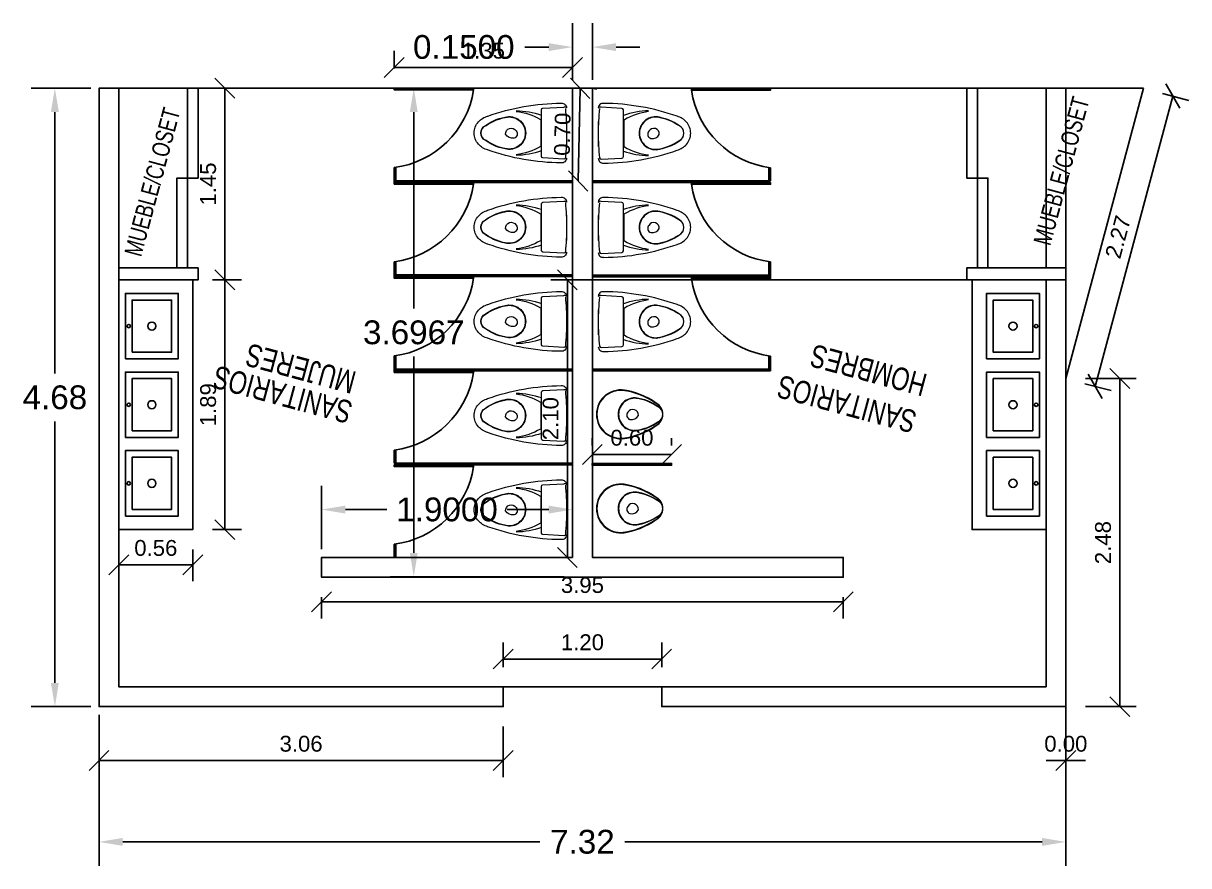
# Model space of a CAD drawing. Header units: millimetres. Extents: x 1263 to 3002, y 1308 to 2683.
# Drawn here: x 1488.47 to 1497.29, y 1356.81 to 1363.18 of the extents above; entities that cross this region are included whole.
import ezdxf
from ezdxf.lldxf.tags import DXFTag

# ---------------------------------------------------------------- set-up
doc = ezdxf.new("R2010")
doc.units = ezdxf.units.MM
doc.header["$PDMODE"] = 34
doc.layers.add('COTAS', color=202, linetype='Continuous', lineweight=0)
doc.layers.add('MOVILIARIO SANITARIO', color=142, linetype='Continuous', lineweight=0)
doc.styles.add('ARRAY BASE$0$STYLE1', font='swissc.ttf', dxfattribs={"width": 0.9})
doc.styles.get("Standard").update_dxf_attribs({"font": 'arial.ttf'})
tags = doc.linetypes.add('ARRAY BASE$0$CACHE', pattern=[0.24, 0.12, -0.12]).pattern_tags.tags
tags[6:7] = [DXFTag(74, 4), DXFTag(75, 0), DXFTag(340, '0'), DXFTag(46, 1.0), DXFTag(50, 0.0), DXFTag(44, 0.0), DXFTag(45, 0.0)]
tags[4:5] = [DXFTag(74, 4), DXFTag(75, 0), DXFTag(340, '0'), DXFTag(46, 1.0), DXFTag(50, 0.0), DXFTag(44, 0.0), DXFTag(45, 0.0)]
doc.dimstyles.new('metros anotativo', dxfattribs={"dimtxt": 0.12, "dimasz": 0.15, "dimexe": 0.125, "dimexo": 0.15, "dimgap": 0.0652, "dimtad": 1, "dimzin": 1, "dimdsep": 46, "dimtxsty": 'Standard', "dimblk": 'OBLIQUE', "dimcen": 0, "dimadec": 0, "dimazin": 0, "dimtfac": 1, "dimtix": 1, "dimtmove": 0, "dimatfit": 3, "dimfxl": 0.3, "dimarcsym": 0})
doc.dimstyles.get("Standard").update_dxf_attribs({"dimtxt": 0.18, "dimasz": 0.18, "dimexe": 0.18, "dimexo": 0.0625, "dimgap": 0.09, "dimtad": 0, "dimtih": 1, "dimtoh": 1, "dimdec": 4, "dimzin": 0, "dimdsep": 46, "dimtxsty": 'Standard', "dimcen": 0.09, "dimadec": 0, "dimazin": 0, "dimtfac": 1, "dimtdec": 4, "dimtofl": 0, "dimtmove": 0, "dimatfit": 3, "dimfxl": 1, "dimtolj": 1, "dimtzin": 0, "dimarcsym": 0})

# ---------------------------------------------------------------- blocks, each defined once
blk = doc.blocks.new('TAZA')
at = {"lineweight": 0}
for p, q in [((165.5389, 500.0497), (165.3809, 500.0579)), ((165.5498, 499.8612), (165.5498, 500.0382)), ((165.3598, 499.9512), (165.3598, 499.7615)), ((165.5544, 499.9576), (165.5544, 499.8612)), ((165.5499, 499.6842), (165.5498, 499.8612)), ((165.5544, 499.8612), (165.5545, 499.7647)), ((165.3809, 499.6644), (165.539, 499.6727))]:
    blk.add_line(p, q, dxfattribs=at)
for centre, radius, start, end in [((165.3966, 500.0509), 0.0368, 84.189, 180.01), ((165.374, 500.0433), 0.0161, 64.904, 152.06013), ((167.1924, 499.8617), 1.8326, 174.16613, 180.01759), ((165.3845, 498.3654), 1.7222, 70.56938, 89.47271), ((165.5383, 500.0382), 0.0115, 0.01, 87.01), ((165.7581, 499.382), 0.6489, 91.47367, 108.71939), ((165.7975, 499.5533), 0.4752, 96.78563, 120.29354), ((165.5613, 499.9577), 0.00691, 120.29354, 180.01), ((165.7939, 499.8612), 0.1243, 75.1531, 180.01), ((165.7939, 499.8612), 0.1216, 77.25801, 180.01), ((165.7526, 499.6042), 0.3843, 54.75384, 82.7148), ((165.7507, 499.5978), 0.3884, 55.83157, 81.76985), ((165.9139, 499.8421), 0.1537, 42.34763, 73.53768), ((165.9336, 499.8613), 0.1262, 0.01, 41.96988), ((167.1924, 499.8612), 1.8326, 180.00241, 185.85387), ((165.7939, 499.8612), 0.1243, 180.01, 284.8669), ((165.7939, 499.8612), 0.1216, 180.01, 282.76199), ((165.768, 499.8547), 0.034, 139.25036, 252.70004), ((165.7794, 499.8554), 0.0428, 355.25829, 149.96856), ((165.7695, 499.8814), 0.0602, 258.98417, 330.70607), ((165.9438, 499.8613), 0.0631, 0.01, 66.52644), ((165.9438, 499.8613), 0.0631, 293.49356, 0.01), ((165.9438, 499.8613), 0.0645, 0.01, 61.67657), ((165.9438, 499.8613), 0.0645, 298.34343, 0.01), ((165.9336, 499.8613), 0.1262, 318.05012, 0.01), ((165.5614, 499.7647), 0.00691, 180.01, 239.72646), ((165.7974, 500.1691), 0.4752, 239.72646, 263.23437), ((165.7525, 500.1182), 0.3843, 277.3052, 305.26616), ((165.7506, 500.1247), 0.3884, 278.25015, 304.18843), ((165.9138, 499.8804), 0.1537, 286.48232, 317.67237), ((165.3967, 499.6715), 0.0368, 180.01, 275.831), ((165.3804, 499.6754), 0.0111, 185.85387, 273.01), ((165.384, 501.3569), 1.7222, 270.54729, 289.45062), ((165.5383, 499.6842), 0.0115, 273.01, 0.01), ((165.7579, 500.3405), 0.6489, 251.30061, 268.54633)]:
    blk.add_arc(centre, radius, start, end, dxfattribs=at)
blk = doc.blocks.new('_Oblique')
at = {"color": 0, "linetype": 'ByBlock', "lineweight": -2}
blk.add_line((-0.5, -0.5), (0.5, 0.5), dxfattribs=at)
blk = doc.blocks.new('*D219')
at = {"layer": 'COTAS', "color": 0, "lineweight": -2, "ltscale": 2, "transparency": 16777216}
for p, q in [((1489.0419, 1357.8629), (1489.0419, 1357.48)), ((1492.1019, 1357.8629), (1492.1019, 1357.48)), ((1489.0419, 1357.605), (1492.1019, 1357.605))]:
    blk.add_line(p, q, dxfattribs=at)
at = {"layer": 'Defpoints', "color": 0, "ltscale": 2, "transparency": 16777216}
for p in [(1489.0419, 1358.0129), (1492.1019, 1358.0129), (1492.1019, 1357.605)]:
    blk.add_point(p, dxfattribs=at)
at = {"layer": 'COTAS', "color": 0, "lineweight": -2, "ltscale": 2, "transparency": 16777216, "xscale": 0.15, "yscale": 0.15, "zscale": 0.15, "rotation": 180}
blk.add_blockref('_Oblique', (1489.0419, 1357.605), dxfattribs=at)
at = {"layer": 'COTAS', "color": 0, "lineweight": -2, "ltscale": 2, "transparency": 16777216, "xscale": 0.15, "yscale": 0.15, "zscale": 0.15}
blk.add_blockref('_Oblique', (1492.1019, 1357.605), dxfattribs=at)
at = {"layer": 'COTAS', "color": 0, "ltscale": 2, "transparency": 16777216, "insert": (1490.5719, 1357.7315), "char_height": 0.12, "attachment_point": 5}
blk.add_mtext('3.06', dxfattribs=at)
blk = doc.blocks.new('*D250')
at = {"layer": 'COTAS', "color": 0, "lineweight": -2, "ltscale": 2, "transparency": 16777216}
for p, q in [((1492.1019, 1358.3129), (1492.1019, 1358.4979)), ((1493.3019, 1358.3129), (1493.3019, 1358.4979)), ((1492.1019, 1358.3729), (1493.3019, 1358.3729))]:
    blk.add_line(p, q, dxfattribs=at)
at = {"layer": 'Defpoints', "color": 0, "ltscale": 2, "transparency": 16777216}
for p in [(1493.3019, 1358.3729), (1492.1019, 1358.1629), (1493.3019, 1358.1629)]:
    blk.add_point(p, dxfattribs=at)
at = {"layer": 'COTAS', "color": 0, "lineweight": -2, "ltscale": 2, "transparency": 16777216, "xscale": 0.15, "yscale": 0.15, "zscale": 0.15, "rotation": 180}
blk.add_blockref('_Oblique', (1492.1019, 1358.3729), dxfattribs=at)
at = {"layer": 'COTAS', "color": 0, "lineweight": -2, "ltscale": 2, "transparency": 16777216, "xscale": 0.15, "yscale": 0.15, "zscale": 0.15}
blk.add_blockref('_Oblique', (1493.3019, 1358.3729), dxfattribs=at)
at = {"layer": 'COTAS', "color": 0, "ltscale": 2, "transparency": 16777216, "insert": (1492.7019, 1358.4994), "char_height": 0.12, "attachment_point": 5}
blk.add_mtext('1.20', dxfattribs=at)
blk = doc.blocks.new('*D253')
at = {"layer": 'COTAS', "color": 0, "lineweight": -2, "ltscale": 2, "transparency": 16777216}
for p, q in [((1496.3619, 1360.3459), (1496.3619, 1357.48)), ((1496.3619, 1357.8629), (1496.3619, 1357.48)), ((1496.3619, 1357.605), (1496.2119, 1357.605)), ((1496.3619, 1357.605), (1496.5119, 1357.605))]:
    blk.add_line(p, q, dxfattribs=at)
at = {"layer": 'Defpoints', "color": 0, "ltscale": 2, "transparency": 16777216}
for p in [(1496.3619, 1360.4959), (1496.3619, 1358.0129), (1496.3619, 1357.605)]:
    blk.add_point(p, dxfattribs=at)
at = {"layer": 'COTAS', "color": 0, "lineweight": -2, "ltscale": 2, "transparency": 16777216, "xscale": 0.15, "yscale": 0.15, "zscale": 0.15}
blk.add_blockref('_Oblique', (1496.3619, 1357.605), dxfattribs=at)
at = {"layer": 'COTAS', "color": 0, "lineweight": -2, "ltscale": 2, "transparency": 16777216, "xscale": 0.15, "yscale": 0.15, "zscale": 0.15, "rotation": 180}
blk.add_blockref('_Oblique', (1496.3619, 1357.605), dxfattribs=at)
at = {"layer": 'COTAS', "color": 0, "ltscale": 2, "transparency": 16777216, "insert": (1496.3619, 1357.7315), "char_height": 0.12, "attachment_point": 5}
blk.add_mtext('0.00', dxfattribs=at)
blk = doc.blocks.new('*D255')
at = {"layer": 'COTAS', "color": 0, "lineweight": -2, "ltscale": 2, "transparency": 16777216}
for p, q in [((1496.5119, 1360.4959), (1496.8955, 1360.4959)), ((1496.7705, 1358.0129), (1496.7705, 1360.4959)), ((1496.5119, 1358.0129), (1496.8955, 1358.0129))]:
    blk.add_line(p, q, dxfattribs=at)
at = {"layer": 'Defpoints', "color": 0, "ltscale": 2, "transparency": 16777216}
for p in [(1496.3619, 1360.4959), (1496.7705, 1360.4959), (1496.3619, 1358.0129)]:
    blk.add_point(p, dxfattribs=at)
at = {"layer": 'COTAS', "color": 0, "lineweight": -2, "ltscale": 2, "transparency": 16777216, "xscale": 0.15, "yscale": 0.15, "zscale": 0.15}
for p, rotation in [((1496.7705, 1360.4959), 90), ((1496.7705, 1358.0129), 270)]:
    blk.add_blockref('_Oblique', p, dxfattribs=dict(at, rotation=rotation))
at = {"layer": 'COTAS', "color": 0, "ltscale": 2, "transparency": 16777216, "insert": (1496.644, 1359.2544), "char_height": 0.12, "attachment_point": 5, "rotation": 90}
blk.add_mtext('2.48', dxfattribs=at)
blk = doc.blocks.new('*D254')
at = {"layer": 'COTAS', "color": 0, "lineweight": -2, "ltscale": 2, "transparency": 16777216}
for p, q in [((1496.0619, 1361.2427), (1492.4627, 1361.2427)), ((1492.5877, 1359.1421), (1492.5877, 1361.2427)), ((1492.4769, 1359.1421), (1492.4627, 1359.1421))]:
    blk.add_line(p, q, dxfattribs=at)
at = {"layer": 'Defpoints', "color": 0, "ltscale": 2, "transparency": 16777216}
for p in [(1492.5877, 1361.2427), (1496.2119, 1361.2427), (1492.6269, 1359.1421)]:
    blk.add_point(p, dxfattribs=at)
at = {"layer": 'COTAS', "color": 0, "lineweight": -2, "ltscale": 2, "transparency": 16777216, "xscale": 0.15, "yscale": 0.15, "zscale": 0.15}
for p, rotation in [((1492.5877, 1361.2427), 90), ((1492.5877, 1359.1421), 270)]:
    blk.add_blockref('_Oblique', p, dxfattribs=dict(at, rotation=rotation))
at = {"layer": 'COTAS', "color": 0, "ltscale": 2, "transparency": 16777216, "insert": (1492.4613, 1360.1924), "char_height": 0.12, "attachment_point": 5, "rotation": 90}
blk.add_mtext('2.10', dxfattribs=at)
blk = doc.blocks.new('*D256')
at = {"layer": 'COTAS', "color": 0, "lineweight": -2, "ltscale": 2, "transparency": 16777216}
for p, q in [((1496.5842, 1360.4365), (1497.1713, 1362.6335)), ((1497.0939, 1362.6542), (1497.292, 1362.6012)), ((1496.5068, 1360.4571), (1496.705, 1360.4042))]:
    blk.add_line(p, q, dxfattribs=at)
at = {"layer": 'Defpoints', "color": 0, "ltscale": 2, "transparency": 16777216}
for p in [(1496.9489, 1362.6929), (1497.1713, 1362.6335), (1496.3619, 1360.4959)]:
    blk.add_point(p, dxfattribs=at)
at = {"layer": 'COTAS', "color": 0, "lineweight": -2, "ltscale": 2, "transparency": 16777216, "xscale": 0.15, "yscale": 0.15, "zscale": 0.15}
for p, rotation in [((1497.1713, 1362.6335), 75.0399999999953), ((1496.5842, 1360.4365), 255.0399999999953)]:
    blk.add_blockref('_Oblique', p, dxfattribs=dict(at, rotation=rotation))
at = {"layer": 'COTAS', "color": 0, "ltscale": 2, "transparency": 16777216, "insert": (1496.7566, 1361.5674), "char_height": 0.12, "attachment_point": 5, "rotation": 75.04}
blk.add_mtext('2.27', dxfattribs=at)
blk = doc.blocks.new('*D251')
at = {"color": 0, "lineweight": -2, "transparency": 16777216}
for p, q in [((1488.9794, 1362.6929), (1488.5276, 1362.6929)), ((1488.7076, 1362.5129), (1488.7076, 1360.5348)), ((1488.7076, 1358.1929), (1488.7076, 1360.171)), ((1488.9794, 1358.0129), (1488.5276, 1358.0129))]:
    blk.add_line(p, q, dxfattribs=at)
at = {"color": 0, "transparency": 16777216}
for points in [[(1488.6776, 1362.5129), (1488.7376, 1362.5129), (1488.7076, 1362.6929)], [(1488.6776, 1358.1929), (1488.7376, 1358.1929), (1488.7076, 1358.0129)]]:
    blk.add_solid(points, dxfattribs=at)
at = {"layer": 'Defpoints', "color": 0, "transparency": 16777216}
for p in [(1488.7076, 1362.6929), (1489.0419, 1362.6929), (1489.0419, 1358.0129)]:
    blk.add_point(p, dxfattribs=at)
at = {"color": 0, "transparency": 16777216, "insert": (1488.7076, 1360.3529), "char_height": 0.18, "attachment_point": 5}
blk.add_mtext('\\A1;4.68', dxfattribs=at)
blk = doc.blocks.new('*D252')
at = {"layer": 'COTAS', "color": 0, "lineweight": -2, "ltscale": 2, "transparency": 16777216}
for p, q in [((1490.7269, 1358.8421), (1490.7269, 1358.681)), ((1494.6769, 1358.806), (1490.7269, 1358.806)), ((1494.6769, 1358.8421), (1494.6769, 1358.681))]:
    blk.add_line(p, q, dxfattribs=at)
at = {"layer": 'Defpoints', "color": 0, "ltscale": 2, "transparency": 16777216}
for p in [(1490.7269, 1358.9921), (1494.6769, 1358.9921), (1490.7269, 1358.806)]:
    blk.add_point(p, dxfattribs=at)
at = {"layer": 'COTAS', "color": 0, "lineweight": -2, "ltscale": 2, "transparency": 16777216, "xscale": 0.15, "yscale": 0.15, "zscale": 0.15, "rotation": 180}
blk.add_blockref('_Oblique', (1490.7269, 1358.806), dxfattribs=at)
at = {"layer": 'COTAS', "color": 0, "lineweight": -2, "ltscale": 2, "transparency": 16777216, "xscale": 0.15, "yscale": 0.15, "zscale": 0.15}
blk.add_blockref('_Oblique', (1494.6769, 1358.806), dxfattribs=at)
at = {"layer": 'COTAS', "color": 0, "ltscale": 2, "transparency": 16777216, "insert": (1492.7019, 1358.9325), "char_height": 0.12, "attachment_point": 5}
blk.add_mtext('3.95', dxfattribs=at)
blk = doc.blocks.new('*D258')
at = {"layer": 'COTAS', "color": 0, "lineweight": -2, "ltscale": 2, "transparency": 16777216}
for p, q in [((1491.2769, 1362.8429), (1491.2769, 1362.9747)), ((1492.6269, 1362.8429), (1492.6269, 1362.9747)), ((1491.2769, 1362.8497), (1492.6269, 1362.8497))]:
    blk.add_line(p, q, dxfattribs=at)
at = {"layer": 'Defpoints', "color": 0, "ltscale": 2, "transparency": 16777216}
for p in [(1492.6269, 1362.8497), (1491.2769, 1362.6929), (1492.6269, 1362.6929)]:
    blk.add_point(p, dxfattribs=at)
at = {"layer": 'COTAS', "color": 0, "lineweight": -2, "ltscale": 2, "transparency": 16777216, "xscale": 0.15, "yscale": 0.15, "zscale": 0.15, "rotation": 180}
blk.add_blockref('_Oblique', (1491.2769, 1362.8497), dxfattribs=at)
at = {"layer": 'COTAS', "color": 0, "lineweight": -2, "ltscale": 2, "transparency": 16777216, "xscale": 0.15, "yscale": 0.15, "zscale": 0.15}
blk.add_blockref('_Oblique', (1492.6269, 1362.8497), dxfattribs=at)
at = {"layer": 'COTAS', "color": 0, "ltscale": 2, "transparency": 16777216, "insert": (1491.9519, 1362.9762), "char_height": 0.12, "attachment_point": 5}
blk.add_mtext('1.35', dxfattribs=at)
blk = doc.blocks.new('*D257')
at = {"layer": 'COTAS', "color": 0, "lineweight": -2, "ltscale": 2, "transparency": 16777216}
for p, q in [((1492.6689, 1361.9919), (1492.6849, 1362.6919)), ((1492.7929, 1362.6895), (1492.8099, 1362.6891)), ((1492.7769, 1361.9895), (1492.7939, 1361.9891))]:
    blk.add_line(p, q, dxfattribs=at)
at = {"layer": 'Defpoints', "color": 0, "ltscale": 2, "transparency": 16777216}
for p in [(1492.6429, 1362.6929), (1492.6849, 1362.6919), (1492.6269, 1361.9929)]:
    blk.add_point(p, dxfattribs=at)
at = {"layer": 'COTAS', "color": 0, "lineweight": -2, "ltscale": 2, "transparency": 16777216, "xscale": 0.15, "yscale": 0.15, "zscale": 0.15}
for p, rotation in [((1492.6849, 1362.6919), 88.69061018058285), ((1492.6689, 1361.9919), 268.6906101805828)]:
    blk.add_blockref('_Oblique', p, dxfattribs=dict(at, rotation=rotation))
at = {"layer": 'COTAS', "color": 0, "ltscale": 2, "transparency": 16777216, "insert": (1492.5505, 1362.3448), "char_height": 0.12, "attachment_point": 5, "rotation": 88.69061}
blk.add_mtext('0.70', dxfattribs=at)
blk = doc.blocks.new('*D260')
at = {"layer": 'COTAS', "color": 0, "lineweight": -2, "ltscale": 2, "transparency": 16777216}
for p, q in [((1489.9019, 1361.2427), (1490.1199, 1361.2427)), ((1489.9949, 1359.3527), (1489.9949, 1361.2427)), ((1489.9019, 1359.3527), (1490.1199, 1359.3527))]:
    blk.add_line(p, q, dxfattribs=at)
at = {"layer": 'Defpoints', "color": 0, "ltscale": 2, "transparency": 16777216}
for p in [(1489.7519, 1361.2427), (1489.9949, 1361.2427), (1489.7519, 1359.3527)]:
    blk.add_point(p, dxfattribs=at)
at = {"layer": 'COTAS', "color": 0, "lineweight": -2, "ltscale": 2, "transparency": 16777216, "xscale": 0.15, "yscale": 0.15, "zscale": 0.15}
for p, rotation in [((1489.9949, 1361.2427), 90), ((1489.9949, 1359.3527), 270)]:
    blk.add_blockref('_Oblique', p, dxfattribs=dict(at, rotation=rotation))
at = {"layer": 'COTAS', "color": 0, "ltscale": 2, "transparency": 16777216, "insert": (1489.8684, 1360.2977), "char_height": 0.12, "attachment_point": 5, "rotation": 90}
blk.add_mtext('1.89', dxfattribs=at)
blk = doc.blocks.new('*D259')
at = {"layer": 'COTAS', "color": 0, "lineweight": -2, "ltscale": 2, "transparency": 16777216}
for p, q in [((1489.1919, 1359.2027), (1489.1919, 1358.9617)), ((1489.7519, 1359.2027), (1489.7519, 1358.9617)), ((1489.1919, 1359.0867), (1489.7519, 1359.0867))]:
    blk.add_line(p, q, dxfattribs=at)
at = {"layer": 'Defpoints', "color": 0, "ltscale": 2, "transparency": 16777216}
for p in [(1489.1919, 1359.3527), (1489.7519, 1359.3527), (1489.7519, 1359.0867)]:
    blk.add_point(p, dxfattribs=at)
at = {"layer": 'COTAS', "color": 0, "lineweight": -2, "ltscale": 2, "transparency": 16777216, "xscale": 0.15, "yscale": 0.15, "zscale": 0.15, "rotation": 180}
blk.add_blockref('_Oblique', (1489.1919, 1359.0867), dxfattribs=at)
at = {"layer": 'COTAS', "color": 0, "lineweight": -2, "ltscale": 2, "transparency": 16777216, "xscale": 0.15, "yscale": 0.15, "zscale": 0.15}
blk.add_blockref('_Oblique', (1489.7519, 1359.0867), dxfattribs=at)
at = {"layer": 'COTAS', "color": 0, "ltscale": 2, "transparency": 16777216, "insert": (1489.4719, 1359.2132), "char_height": 0.12, "attachment_point": 5}
blk.add_mtext('0.56', dxfattribs=at)
blk = doc.blocks.new('*D261')
at = {"layer": 'COTAS', "color": 0, "lineweight": -2, "ltscale": 2, "transparency": 16777216}
for p, q in [((1489.9419, 1362.6929), (1490.1199, 1362.6929)), ((1489.9949, 1361.2427), (1489.9949, 1362.6929)), ((1489.9419, 1361.2427), (1490.1199, 1361.2427))]:
    blk.add_line(p, q, dxfattribs=at)
at = {"layer": 'Defpoints', "color": 0, "ltscale": 2, "transparency": 16777216}
for p in [(1489.7919, 1362.6929), (1489.9949, 1362.6929), (1489.7919, 1361.2427)]:
    blk.add_point(p, dxfattribs=at)
at = {"layer": 'COTAS', "color": 0, "lineweight": -2, "ltscale": 2, "transparency": 16777216, "xscale": 0.15, "yscale": 0.15, "zscale": 0.15}
for p, rotation in [((1489.9949, 1362.6929), 90), ((1489.9949, 1361.2427), 270)]:
    blk.add_blockref('_Oblique', p, dxfattribs=dict(at, rotation=rotation))
at = {"layer": 'COTAS', "color": 0, "ltscale": 2, "transparency": 16777216, "insert": (1489.8684, 1361.9678), "char_height": 0.12, "attachment_point": 5, "rotation": 90}
blk.add_mtext('1.45', dxfattribs=at)
blk = doc.blocks.new('*D262')
at = {"layer": 'COTAS', "color": 0, "lineweight": -2, "ltscale": 2, "transparency": 16777216}
for p, q in [((1492.7768, 1359.9904), (1492.7768, 1360.0459)), ((1493.3768, 1359.9904), (1493.3768, 1360.0459)), ((1493.3768, 1359.9209), (1492.7768, 1359.9209))]:
    blk.add_line(p, q, dxfattribs=at)
at = {"layer": 'Defpoints', "color": 0, "ltscale": 2, "transparency": 16777216}
for p in [(1492.7768, 1359.9209), (1492.7768, 1359.8404), (1493.3768, 1359.8404)]:
    blk.add_point(p, dxfattribs=at)
at = {"layer": 'COTAS', "color": 0, "lineweight": -2, "ltscale": 2, "transparency": 16777216, "xscale": 0.15, "yscale": 0.15, "zscale": 0.15, "rotation": 180}
blk.add_blockref('_Oblique', (1492.7768, 1359.9209), dxfattribs=at)
at = {"layer": 'COTAS', "color": 0, "lineweight": -2, "ltscale": 2, "transparency": 16777216, "xscale": 0.15, "yscale": 0.15, "zscale": 0.15}
blk.add_blockref('_Oblique', (1493.3768, 1359.9209), dxfattribs=at)
at = {"layer": 'COTAS', "color": 0, "ltscale": 2, "transparency": 16777216, "insert": (1493.0768, 1360.0473), "char_height": 0.12, "attachment_point": 5}
blk.add_mtext('0.60', dxfattribs=at)
blk = doc.blocks.new('*D263')
at = {"color": 0, "lineweight": -2, "transparency": 16777216}
for p, q in [((1489.0419, 1357.9504), (1489.0419, 1356.8094)), ((1496.3619, 1357.9504), (1496.3619, 1356.8094)), ((1489.2219, 1356.9894), (1492.3798, 1356.9894)), ((1496.1819, 1356.9894), (1493.024, 1356.9894))]:
    blk.add_line(p, q, dxfattribs=at)
at = {"color": 0, "transparency": 16777216}
for points in [[(1489.2219, 1357.0194), (1489.2219, 1356.9594), (1489.0419, 1356.9894)], [(1496.1819, 1357.0194), (1496.1819, 1356.9594), (1496.3619, 1356.9894)]]:
    blk.add_solid(points, dxfattribs=at)
at = {"layer": 'Defpoints', "color": 0, "transparency": 16777216}
for p in [(1489.0419, 1358.0129), (1496.3619, 1358.0129), (1496.3619, 1356.9894)]:
    blk.add_point(p, dxfattribs=at)
at = {"color": 0, "transparency": 16777216, "insert": (1492.7019, 1356.9894), "char_height": 0.18, "attachment_point": 5}
blk.add_mtext('\\A1;7.32', dxfattribs=at)
blk = doc.blocks.new('*D301')
at = {"color": 0, "lineweight": -2, "transparency": 16777216}
for p, q in [((1490.7269, 1359.2046), (1490.7269, 1359.6843)), ((1492.6269, 1359.2046), (1492.6269, 1359.6843)), ((1490.9069, 1359.5043), (1491.2221, 1359.5043)), ((1492.4469, 1359.5043), (1492.1318, 1359.5043))]:
    blk.add_line(p, q, dxfattribs=at)
at = {"color": 0, "transparency": 16777216}
for points in [[(1490.9069, 1359.5343), (1490.9069, 1359.4743), (1490.7269, 1359.5043)], [(1492.4469, 1359.5343), (1492.4469, 1359.4743), (1492.6269, 1359.5043)]]:
    blk.add_solid(points, dxfattribs=at)
at = {"layer": 'Defpoints', "color": 0, "transparency": 16777216}
for p in [(1492.6269, 1359.5043), (1490.7269, 1359.1421), (1492.6269, 1359.1421)]:
    blk.add_point(p, dxfattribs=at)
at = {"color": 0, "transparency": 16777216, "insert": (1491.6769, 1359.5043), "char_height": 0.18, "attachment_point": 5}
blk.add_mtext('\\A1;1.9000', dxfattribs=at)
blk = doc.blocks.new('*D302')
at = {"color": 0, "lineweight": -2, "transparency": 16777216}
for p, q in [((1492.6269, 1362.7554), (1492.6269, 1363.1842)), ((1492.7769, 1362.7554), (1492.7769, 1363.1842)), ((1492.4469, 1363.0042), (1492.2669, 1363.0042)), ((1492.9569, 1363.0042), (1493.1369, 1363.0042))]:
    blk.add_line(p, q, dxfattribs=at)
at = {"color": 0, "transparency": 16777216}
for points in [[(1492.4469, 1363.0342), (1492.4469, 1362.9742), (1492.6269, 1363.0042)], [(1492.9569, 1363.0342), (1492.9569, 1362.9742), (1492.7769, 1363.0042)]]:
    blk.add_solid(points, dxfattribs=at)
at = {"layer": 'Defpoints', "color": 0, "transparency": 16777216}
for p in [(1492.6269, 1363.0042), (1492.6269, 1362.6929), (1492.7769, 1362.6929)]:
    blk.add_point(p, dxfattribs=at)
at = {"color": 0, "transparency": 16777216, "insert": (1491.8036, 1363.0042), "char_height": 0.18, "attachment_point": 5}
blk.add_mtext('\\A1;0.1500', dxfattribs=at)
blk = doc.blocks.new('*D305')
at = {"color": 0, "lineweight": -2, "transparency": 16777216}
for p, q in [((1492.5644, 1362.6929), (1491.2451, 1362.6929)), ((1491.4251, 1362.5129), (1491.4251, 1361.0265)), ((1491.4251, 1359.1761), (1491.4251, 1360.6625)), ((1492.5644, 1358.9961), (1491.2451, 1358.9961))]:
    blk.add_line(p, q, dxfattribs=at)
at = {"color": 0, "transparency": 16777216}
for points in [[(1491.3951, 1362.5129), (1491.4551, 1362.5129), (1491.4251, 1362.6929)], [(1491.3951, 1359.1761), (1491.4551, 1359.1761), (1491.4251, 1358.9961)]]:
    blk.add_solid(points, dxfattribs=at)
at = {"layer": 'Defpoints', "color": 0, "transparency": 16777216}
for p in [(1492.6269, 1362.6929), (1491.4251, 1358.9961), (1492.6269, 1358.9961)]:
    blk.add_point(p, dxfattribs=at)
at = {"color": 0, "transparency": 16777216, "insert": (1491.4251, 1360.8445), "char_height": 0.18, "attachment_point": 5}
blk.add_mtext('\\A1;3.6967', dxfattribs=at)

msp = doc.modelspace()

# ---------------------------------------------------------------- linework, layer by layer
for p, q in [((1489.1919, 1361.33272), (1489.1919, 1362.69288)), ((1492.6269, 1362.69288), (1491.2769, 1362.69288)), ((1496.3619, 1360.49587), (1496.94895, 1362.69288)), ((1496.3619, 1362.69288), (1496.94895, 1362.69288)), ((1491.2769, 1362.09288), (1491.2769, 1361.99288)), ((1491.2769, 1362.09288), (1491.2896, 1362.09288)), ((1491.2896, 1362.09288), (1491.2896, 1361.99288)), ((1494.12681, 1362.09118), (1494.11411, 1362.09118)), ((1494.11411, 1362.09118), (1494.11411, 1361.99118)), ((1494.12681, 1362.09118), (1494.12681, 1361.99118)), ((1491.2769, 1361.99288), (1492.6269, 1361.99288)), ((1491.2769, 1361.99288), (1491.2769, 1361.98018)), ((1491.2769, 1361.98018), (1492.6269, 1361.98018)), ((1492.6269, 1361.98018), (1491.2769, 1361.98018)), ((1494.12681, 1361.99118), (1492.77681, 1361.99118)), ((1494.12681, 1361.97848), (1492.77681, 1361.97848)), ((1491.2769, 1361.38018), (1491.2769, 1361.28018)), ((1491.2769, 1361.38018), (1491.2896, 1361.38018)), ((1491.2896, 1361.38018), (1491.2896, 1361.28018)), ((1494.12681, 1361.37848), (1494.11411, 1361.37848)), ((1494.11411, 1361.37848), (1494.11411, 1361.27848)), ((1494.12681, 1361.37848), (1494.12681, 1361.27848)), ((1491.2769, 1361.28018), (1492.6269, 1361.28018)), ((1491.2769, 1361.28018), (1491.2769, 1361.26748)), ((1494.12681, 1361.27848), (1492.77681, 1361.27848)), ((1494.12681, 1361.27848), (1494.12681, 1361.26578)), ((1491.2769, 1361.26748), (1492.6269, 1361.26748)), ((1492.6269, 1361.26748), (1491.2769, 1361.26748)), ((1494.12681, 1361.26578), (1492.77681, 1361.26578)), ((1491.2769, 1360.66748), (1491.2769, 1360.56748)), ((1491.2769, 1360.66748), (1491.2896, 1360.66748)), ((1491.2896, 1360.66748), (1491.2896, 1360.56748)), ((1494.12681, 1360.66578), (1494.11411, 1360.66578)), ((1494.11411, 1360.66578), (1494.11411, 1360.56578)), ((1494.12681, 1360.66578), (1494.12681, 1360.56578)), ((1491.2769, 1360.56748), (1492.6269, 1360.56748)), ((1491.2769, 1360.56748), (1491.2769, 1360.55478)), ((1494.12681, 1360.56578), (1492.77681, 1360.56578)), ((1494.12681, 1360.56578), (1494.12681, 1360.55308)), ((1491.2769, 1360.55478), (1492.6269, 1360.55478)), ((1492.6269, 1360.55478), (1491.2769, 1360.55478)), ((1494.12681, 1360.55308), (1492.77681, 1360.55308)), ((1491.2769, 1359.95478), (1491.2769, 1359.85478)), ((1491.2769, 1359.95478), (1491.2896, 1359.95478)), ((1491.2896, 1359.95478), (1491.2896, 1359.85478)), ((1491.2769, 1359.85478), (1492.6269, 1359.85478)), ((1491.2769, 1359.84208), (1492.6269, 1359.84208)), ((1492.6269, 1359.84208), (1491.2769, 1359.84208)), ((1489.1919, 1359.35272), (1489.2419, 1359.35272)), ((1496.2119, 1359.35272), (1496.1619, 1359.35272)), ((1491.2769, 1359.24208), (1491.2769, 1359.14208)), ((1491.2769, 1359.24208), (1491.2896, 1359.24208)), ((1491.2896, 1359.24208), (1491.2896, 1359.14208)), ((1492.10193, 1358.16288), (1493.30193, 1358.16288))]:
    msp.add_line(p, q)
at = {"linetype": 'ARRAY BASE$0$CACHE'}
for p, q in [((1496.2119, 1361.33272), (1496.2119, 1362.69288)), ((1496.3619, 1361.33272), (1496.3619, 1362.69288))]:
    msp.add_line(p, q, dxfattribs=at)
for points in [[(1489.1919, 1362.69288), (1489.1919, 1358.16288), (1492.10193, 1358.16288), (1492.1019, 1358.01288), (1489.0419, 1358.01288), (1489.0419, 1362.69288), (1496.3619, 1362.69288)], [(1489.7119, 1362.69288), (1489.7119, 1361.33272), (1489.6319, 1361.33272), (1489.6319, 1362.0128), (1489.7919, 1362.0128), (1489.7919, 1362.69288)], [(1495.6919, 1362.69288), (1495.6919, 1361.33272), (1495.7719, 1361.33272), (1495.7719, 1362.0128), (1495.6119, 1362.0128), (1495.6119, 1362.69288)], [(1489.1919, 1361.24272), (1489.7919, 1361.24272), (1489.7919, 1361.33272), (1489.1919, 1361.33272)], [(1496.3619, 1361.24272), (1495.6119, 1361.24272), (1495.6119, 1361.33272), (1496.3619, 1361.33272)], [(1496.3619, 1361.33272), (1496.3619, 1358.01288), (1496.2119, 1358.01288)], [(1489.1919, 1361.24272), (1489.7519, 1361.24272), (1489.7519, 1359.35272), (1489.1919, 1359.35272), (1489.1919, 1361.24272)], [(1496.3619, 1360.49587), (1496.3619, 1358.01288), (1493.3019, 1358.01288), (1493.30193, 1358.16288), (1496.2119, 1358.16288), (1496.2119, 1361.24272)], [(1496.2119, 1361.24272), (1495.6519, 1361.24272), (1495.6519, 1359.35272), (1496.2119, 1359.35272), (1496.2119, 1361.24272)], [(1489.2419, 1360.64522), (1489.2419, 1361.14022), (1489.6419, 1361.14022), (1489.6419, 1360.64522), (1489.2419, 1360.64522)], [(1496.1619, 1360.64522), (1496.1619, 1361.14022), (1495.7619, 1361.14022), (1495.7619, 1360.64522), (1496.1619, 1360.64522)], [(1489.2419, 1360.05022), (1489.2419, 1360.54522), (1489.6419, 1360.54522), (1489.6419, 1360.05022), (1489.2419, 1360.05022)], [(1496.1619, 1360.05022), (1496.1619, 1360.54522), (1495.7619, 1360.54522), (1495.7619, 1360.05022), (1496.1619, 1360.05022)], [(1489.2419, 1359.45522), (1489.2419, 1359.95022), (1489.6419, 1359.95022), (1489.6419, 1359.45522), (1489.2419, 1359.45522)], [(1496.1619, 1359.45522), (1496.1619, 1359.95022), (1495.7619, 1359.95022), (1495.7619, 1359.45522), (1496.1619, 1359.45522)], [(1492.77681, 1359.85308), (1493.37681, 1359.85308), (1493.37681, 1359.84038), (1492.77681, 1359.84038), (1492.77681, 1359.85308)]]:
    msp.add_lwpolyline(points)
for points in [[(1492.6269, 1359.14208), (1490.7269, 1359.14208), (1490.7269, 1358.9921), (1494.6769, 1358.9921), (1494.6769, 1359.14208), (1492.7769, 1359.14208), (1492.7769, 1362.69288), (1492.6269, 1362.69288)], [(1491.2769, 1362.69288), (1491.8769, 1362.69288), (1491.8769, 1362.68018), (1491.2769, 1362.68018)], [(1494.12681, 1362.69118), (1493.52681, 1362.69118), (1493.52681, 1362.67848), (1494.12681, 1362.67848)], [(1491.2769, 1361.98018), (1491.8769, 1361.98018), (1491.8769, 1361.96748), (1491.2769, 1361.96748)], [(1494.12681, 1361.97848), (1493.52681, 1361.97848), (1493.52681, 1361.96578), (1494.12681, 1361.96578)], [(1491.2769, 1361.26748), (1491.8769, 1361.26748), (1491.8769, 1361.25478), (1491.2769, 1361.25478)], [(1494.12681, 1361.26578), (1493.52681, 1361.26578), (1493.52681, 1361.25308), (1494.12681, 1361.25308)], [(1489.2919, 1360.69522), (1489.2919, 1361.09022), (1489.5919, 1361.09022), (1489.5919, 1360.69522)], [(1496.1119, 1360.69522), (1496.1119, 1361.09022), (1495.8119, 1361.09022), (1495.8119, 1360.69522)], [(1489.2919, 1360.10022), (1489.2919, 1360.49522), (1489.5919, 1360.49522), (1489.5919, 1360.10022)], [(1491.2769, 1360.55478), (1491.8769, 1360.55478), (1491.8769, 1360.54208), (1491.2769, 1360.54208)], [(1496.1119, 1360.10022), (1496.1119, 1360.49522), (1495.8119, 1360.49522), (1495.8119, 1360.10022)], [(1489.2919, 1359.50522), (1489.2919, 1359.90022), (1489.5919, 1359.90022), (1489.5919, 1359.50522)], [(1496.1119, 1359.50522), (1496.1119, 1359.90022), (1495.8119, 1359.90022), (1495.8119, 1359.50522)], [(1491.2769, 1359.84208), (1491.8769, 1359.84208), (1491.8769, 1359.82938), (1491.2769, 1359.82938)]]:
    msp.add_lwpolyline(points, close=True)
for centre, radius in [((1489.4419, 1360.89272), 0.03071), ((1495.9619, 1360.89272), 0.03071), ((1489.2669, 1360.89272), 0.013), ((1496.1369, 1360.89272), 0.013), ((1489.2669, 1360.29772), 0.013), ((1489.4419, 1360.29772), 0.03071), ((1495.9619, 1360.29772), 0.03071), ((1496.1369, 1360.29772), 0.013), ((1489.2669, 1359.70272), 0.013), ((1489.4419, 1359.70272), 0.03071), ((1495.9619, 1359.70272), 0.03071), ((1496.1369, 1359.70272), 0.013)]:
    msp.add_circle(centre, radius)
for centre, start, end in [((1491.19073, 1362.78106), 277.137336, 351.636978), ((1494.21298, 1362.77935), 188.363022, 262.862664), ((1491.19073, 1362.06836), 277.137336, 351.636978), ((1494.21298, 1362.06665), 188.363022, 262.862664), ((1491.19073, 1361.35566), 277.137336, 351.636978), ((1494.21298, 1361.35395), 188.363022, 262.862664), ((1491.19073, 1360.64296), 277.137336, 351.636978), ((1491.19073, 1359.93026), 277.137336, 351.636978)]:
    msp.add_arc(centre, 0.69355, start, end)
at = {"layer": 'MOVILIARIO SANITARIO', "lineweight": 0}
for centre, radius, start, end in [((1492.99259, 1360.22513), 0.18503, 75.153103, 180.01), ((1492.99259, 1360.22513), 0.18092, 77.258014, 180.01), ((1492.93111, 1359.84264), 0.57182, 54.753842, 82.714798), ((1492.92835, 1359.83305), 0.57801, 55.831571, 81.769854), ((1493.0972, 1360.22515), 0.12434, 75.153103, 180.01), ((1493.0972, 1360.22515), 0.12158, 77.258014, 180.01), ((1493.05588, 1359.96812), 0.38426, 54.753842, 82.714798), ((1493.05403, 1359.96167), 0.38842, 55.831571, 81.769854), ((1493.21557, 1360.22517), 0.09389, 0.01, 66.526436), ((1493.21557, 1360.22517), 0.09594, 0.01, 61.67657), ((1492.99259, 1360.22513), 0.18503, 180.01, 284.866897), ((1492.99259, 1360.22513), 0.18092, 180.01, 282.761986), ((1493.0972, 1360.22515), 0.12434, 180.01, 284.866897), ((1493.0972, 1360.22515), 0.12158, 180.01, 282.761986), ((1493.07134, 1360.2186), 0.03397, 139.250362, 252.700044), ((1493.08264, 1360.21936), 0.04278, 355.258287, 149.968564), ((1493.07275, 1360.2453), 0.06024, 258.984175, 330.706073), ((1493.21557, 1360.22517), 0.09389, 293.493564, 0.01), ((1493.21557, 1360.22517), 0.09594, 298.34343, 0.01), ((1493.24704, 1360.22518), 0.06309, 0.01, 66.526436), ((1493.24704, 1360.22518), 0.06309, 293.493564, 0.01), ((1493.24704, 1360.22518), 0.06447, 0.01, 61.67657), ((1493.24704, 1360.22518), 0.06447, 298.34343, 0.01), ((1492.93097, 1360.60761), 0.57182, 277.305202, 305.266158), ((1492.92821, 1360.6172), 0.57801, 278.250146, 304.188429), ((1493.05579, 1360.48217), 0.38426, 277.305202, 305.266158), ((1493.05394, 1360.48862), 0.38842, 278.250146, 304.188429), ((1492.99259, 1359.51243), 0.18503, 75.153103, 180.01), ((1492.99259, 1359.51243), 0.18092, 77.258014, 180.01), ((1492.93111, 1359.12994), 0.57182, 54.753842, 82.714798), ((1492.92835, 1359.12035), 0.57801, 55.831571, 81.769854), ((1493.0972, 1359.51245), 0.12434, 75.153103, 180.01), ((1493.0972, 1359.51245), 0.12158, 77.258014, 180.01), ((1493.05588, 1359.25542), 0.38426, 54.753842, 82.714798), ((1493.05403, 1359.24897), 0.38842, 55.831571, 81.769854), ((1493.21557, 1359.51247), 0.09389, 0.01, 66.526436), ((1493.21557, 1359.51247), 0.09594, 0.01, 61.67657), ((1492.99259, 1359.51243), 0.18503, 180.01, 284.866897), ((1492.99259, 1359.51243), 0.18092, 180.01, 282.761986), ((1493.0972, 1359.51245), 0.12434, 180.01, 284.866897), ((1493.0972, 1359.51245), 0.12158, 180.01, 282.761986), ((1493.07134, 1359.5059), 0.03397, 139.250362, 252.700044), ((1493.08264, 1359.50666), 0.04278, 355.258287, 149.968564), ((1493.21557, 1359.51247), 0.09389, 293.493564, 0.01), ((1493.21557, 1359.51247), 0.09594, 298.34343, 0.01), ((1493.24704, 1359.51248), 0.06309, 0.01, 66.526436), ((1493.24704, 1359.51248), 0.06309, 293.493564, 0.01), ((1493.24704, 1359.51248), 0.06447, 0.01, 61.67657), ((1493.24704, 1359.51248), 0.06447, 298.34343, 0.01), ((1492.93097, 1359.89491), 0.57182, 277.305202, 305.266158), ((1492.92821, 1359.9045), 0.57801, 278.250146, 304.188429), ((1493.07275, 1359.5326), 0.06024, 258.984175, 330.706073), ((1493.05579, 1359.76947), 0.38426, 277.305202, 305.266158), ((1493.05394, 1359.77592), 0.38842, 278.250146, 304.188429)]:
    msp.add_arc(centre, radius, start, end, dxfattribs=at)

# ---------------------------------------------------------------- block references
at = {"layer": 'MOVILIARIO SANITARIO', "color": 1, "xscale": -1}
for p in [(1657.94185, 862.49274), (1657.94185, 861.78004), (1657.94185, 861.06734), (1657.94185, 860.35464), (1657.94185, 859.64194)]:
    msp.add_blockref('TAZA', p, dxfattribs=at)
at = {"layer": 'MOVILIARIO SANITARIO', "color": 1}
for p in [(1327.46186, 862.49104), (1327.46186, 861.77834), (1327.46186, 861.06564)]:
    msp.add_blockref('TAZA', p, dxfattribs=at)

# ---------------------------------------------------------------- texts
at = {"lineweight": 0, "style": 'ARRAY BASE$0$STYLE1', "width": 0.9}
for s, height, rotation, p in [('MUEBLE/CLOSET', 0.1330958, 74.95, (1496.24342, 1361.49434)), ('MUEBLE/CLOSET', 0.1330958, 74.95, (1489.36036, 1361.41058)), ('MUJERES', 0.171845, 164.95, (1490.99948, 1360.54453)), ('HOMBRES', 0.171845, 164.95, (1495.32228, 1360.5257)), ('SANITARIOS', 0.171845, 164.95, (1490.9723, 1360.31811)), ('SANITARIOS', 0.171845, 164.95, (1495.24345, 1360.24604))]:
    msp.add_text(s, height=height, rotation=rotation, dxfattribs=at).set_placement(p)

# ---------------------------------------------------------------- dimensions: what is measured, and where the dimension line sits
for p1, p2, distance, picture, middle in [((1492.7769, 1362.69288), (1492.6269, 1362.69288), -0.3113, '*D302', (1491.80358, 1363.00418)), ((1492.6269, 1362.69288), (1492.6269, 1358.99614), -1.20178, '*D305', (1491.42512, 1360.84451)), ((1490.7269, 1359.14208), (1492.6269, 1359.14208), 0.36218, '*D301', (1491.6769, 1359.50427))]:
    dim = msp.add_aligned_dim(p1=p1, p2=p2, distance=distance, dimstyle='Standard')
    dim.commit()
    dim.dimension.update_dxf_attribs({"geometry": picture, "text_midpoint": middle})
dim = msp.add_aligned_dim(p1=(1489.0419, 1358.01288), p2=(1489.0419, 1362.69288), distance=0.33432, dimstyle='Standard', override={"dimdec": 2})
dim.commit()
dim.dimension.update_dxf_attribs({"geometry": '*D251', "text_midpoint": (1488.70758, 1360.35288)})
dim = msp.add_linear_dim(base=(1496.3619, 1356.9894), p1=(1489.0419, 1358.01288), p2=(1496.3619, 1358.01288), angle=180, dimstyle='Standard', override={"dimdec": 2})
dim.commit()
dim.dimension.update_dxf_attribs({"geometry": '*D263', "text_midpoint": (1492.7019, 1356.9894)})
at = {"layer": 'COTAS', "ltscale": 2}
for base, p1, p2, angle, picture, middle, dimtype in [((1492.6269, 1362.84965), (1491.2769, 1362.69288), (1492.6269, 1362.69288), 0, '*D258', (1491.9519, 1362.84965), 161), ((1492.77681, 1359.92087), (1493.37681, 1359.84038), (1492.77681, 1359.84038), 180, '*D262', (1493.07681, 1359.92087), 160)]:
    dim = msp.add_linear_dim(base=base, p1=p1, p2=p2, angle=angle, dimstyle='metros anotativo', dxfattribs=at)
    dim.commit()
    dim.dimension.update_dxf_attribs({"geometry": picture, "text_midpoint": middle, "dimtype": dimtype})
for base, p1, p2, angle, picture, middle in [((1489.99487, 1362.69288), (1489.7919, 1361.24272), (1489.7919, 1362.69288), 90, '*D261', (1489.8684, 1361.9678)), ((1489.99487, 1361.24272), (1489.7519, 1359.35272), (1489.7519, 1361.24272), 90, '*D260', (1489.8684, 1360.29772)), ((1492.58773, 1361.24272), (1492.6269, 1359.14208), (1496.2119, 1361.24272), 90, '*D254', (1492.46126, 1360.1924)), ((1496.77046, 1360.49587), (1496.3619, 1358.01288), (1496.3619, 1360.49587), 90, '*D255', (1496.644, 1359.25437)), ((1496.3619008975, 1357.605034992), (1496.3619008975, 1358.0128831708), (1496.3619008975, 1360.4958662028), 180, '*D253', (1496.3619008975, 1357.7315037505)), ((1489.7519, 1359.08675), (1489.1919, 1359.35272), (1489.7519, 1359.35272), 180, '*D259', (1489.4719, 1359.21322)), ((1493.30193, 1358.37292), (1492.10193, 1358.16288), (1493.30193, 1358.16288), 180, '*D250', (1492.70193, 1358.49939))]:
    dim = msp.add_linear_dim(base=base, p1=p1, p2=p2, angle=angle, dimstyle='metros anotativo', dxfattribs=at)
    dim.commit()
    dim.dimension.update_dxf_attribs({"geometry": picture, "text_midpoint": middle})
for p1, p2, distance, picture, middle in [((1492.6269, 1361.99288), (1492.6429, 1362.69288), -0.04203, '*D257', (1492.55048, 1362.34481)), ((1496.3619, 1360.49587), (1496.94895, 1362.69288), -0.23013, '*D256', (1496.75656, 1361.56735)), ((1494.6769, 1358.9921), (1490.7269, 1358.9921), 0.1861, '*D252', (1492.7019, 1358.93251))]:
    dim = msp.add_aligned_dim(p1=p1, p2=p2, distance=distance, dimstyle='metros anotativo', dxfattribs=at)
    dim.commit()
    dim.dimension.update_dxf_attribs({"geometry": picture, "text_midpoint": middle})
dim = msp.add_linear_dim(base=(1492.1019, 1357.60503), p1=(1489.0419, 1358.01288), p2=(1492.1019, 1358.01288), dimstyle='metros anotativo', dxfattribs=at)
dim.commit()
dim.dimension.update_dxf_attribs({"geometry": '*D219', "text_midpoint": (1490.5719, 1357.73154)})

doc.saveas('drawing.dxf')
